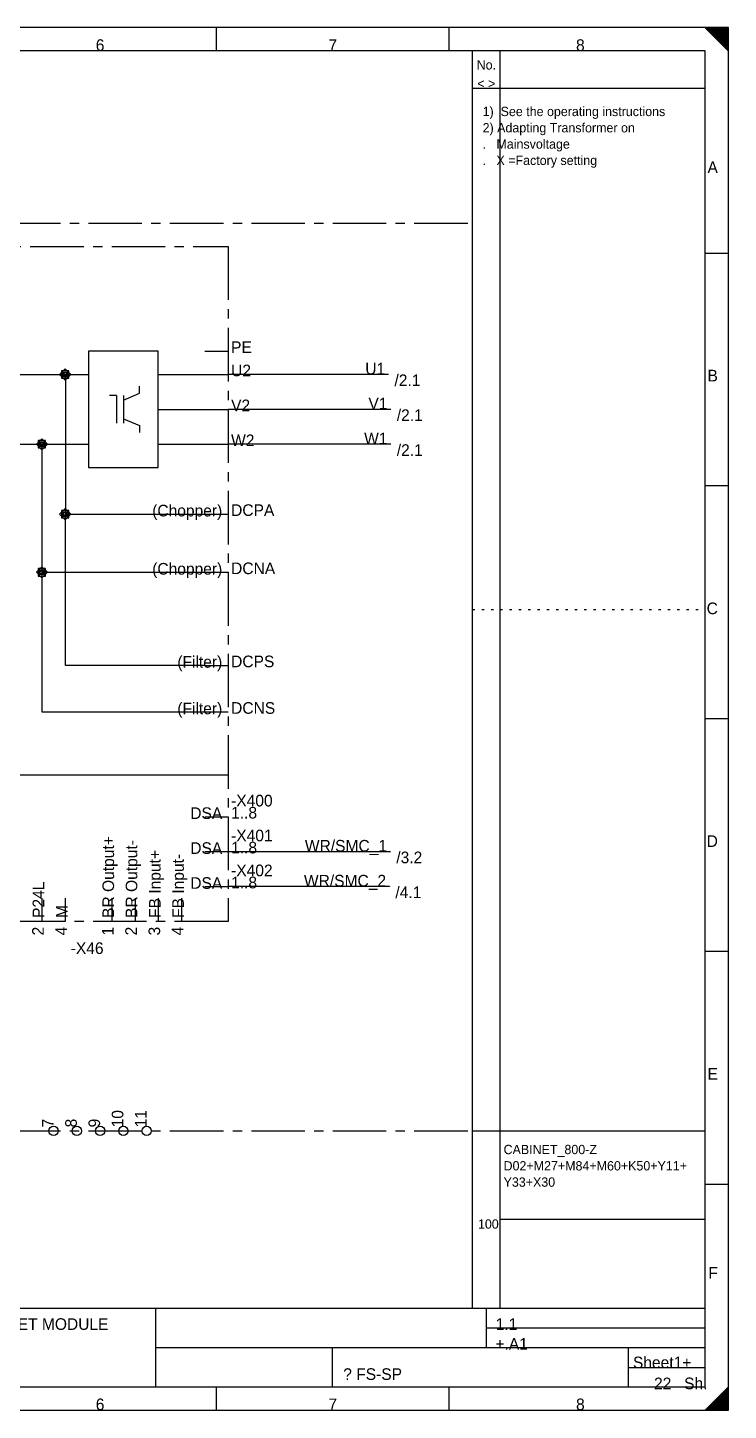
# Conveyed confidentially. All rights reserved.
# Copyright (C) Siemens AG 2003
# Model space of a CAD drawing. Extents: x 0 to 420, y 0 to 297.
# Drawn here: x 269.4 to 420, y 0 to 297 of the extents above; entities that cross this region are included whole.
import ezdxf
from ezdxf.enums import TextEntityAlignment as Align

# ---------------------------------------------------------------- set-up
doc = ezdxf.new("R2010")
doc.units = 0
doc.header["$MEASUREMENT"] = 0
for name, pattern in [('LTY1', [0]), ('LTY2', [2, 0.5, -1.5]), ('LTY6', [17.5, 11.5, -2, 2, -2])]:
    doc.linetypes.add(name, pattern=pattern)
for name, color, linetype in [('GRAFIK', 7, 'LTY1'), ('PEN1', 7, 'LTY1'), ('PEN2', 7, 'LTY1'), ('PEN4', 7, 'LTY1'), ('PEN5', 7, 'LTY1'), ('PEN6', 7, 'LTY1'), ('SF', 7, 'LTY1'), ('SYMBOL', 7, 'LTY1')]:
    doc.layers.add(name, color=color, linetype=linetype)
doc.styles.add('NORMSCHRIFT', font='normwin')

# ---------------------------------------------------------------- blocks, each defined once
blk = doc.blocks.new('CD_FORM_AUD3')
at = {"layer": 'PEN1', "linetype": 'LTY1'}
for p, q in [((420, 297), (0, 297)), ((420, 297), (415, 297)), ((415, 297), (420, 292)), ((415, 297), (420, 297)), ((415.05, 296.95), (420, 296.95)), ((415.1, 296.9), (420, 296.9)), ((415.15, 296.85), (420, 296.85)), ((415.2, 296.8), (420, 296.8)), ((415.25, 296.75), (420, 296.75)), ((415.3, 296.7), (420, 296.7)), ((415.35, 296.65), (420, 296.65)), ((415.4, 296.6), (420, 296.6)), ((415.45, 296.55), (420, 296.55)), ((415.5, 296.5), (420, 296.5)), ((415.55, 296.45), (420, 296.45)), ((415.6, 296.4), (420, 296.4)), ((415.65, 296.35), (420, 296.35)), ((415.7, 296.3), (420, 296.3)), ((415.75, 296.25), (420, 296.25)), ((415.8, 296.2), (420, 296.2)), ((415.85, 296.15), (420, 296.15)), ((415.9, 296.1), (420, 296.1)), ((415.95, 296.05), (420, 296.05)), ((416, 296), (420, 296)), ((416.05, 295.95), (420, 295.95)), ((416.1, 295.9), (420, 295.9)), ((416.15, 295.85), (420, 295.85)), ((416.2, 295.8), (420, 295.8)), ((416.25, 295.75), (420, 295.75)), ((416.3, 295.7), (420, 295.7)), ((416.35, 295.65), (420, 295.65)), ((416.4, 295.6), (420, 295.6)), ((416.45, 295.55), (420, 295.55)), ((416.5, 295.5), (420, 295.5)), ((416.55, 295.45), (420, 295.45)), ((416.6, 295.4), (420, 295.4)), ((416.65, 295.35), (420, 295.35)), ((416.7, 295.3), (420, 295.3)), ((416.75, 295.25), (420, 295.25)), ((416.8, 295.2), (420, 295.2)), ((416.85, 295.15), (420, 295.15)), ((416.9, 295.1), (420, 295.1)), ((416.95, 295.05), (420, 295.05)), ((417, 295), (420, 295)), ((417.05, 294.95), (420, 294.95)), ((417.1, 294.9), (420, 294.9)), ((417.15, 294.85), (420, 294.85)), ((417.2, 294.8), (420, 294.8)), ((417.25, 294.75), (420, 294.75)), ((417.3, 294.7), (420, 294.7)), ((417.35, 294.65), (420, 294.65)), ((417.4, 294.6), (420, 294.6)), ((417.45, 294.55), (420, 294.55)), ((417.5, 294.5), (420, 294.5)), ((417.55, 294.45), (420, 294.45)), ((417.6, 294.4), (420, 294.4)), ((417.65, 294.35), (420, 294.35)), ((417.7, 294.3), (420, 294.3)), ((417.75, 294.25), (420, 294.25)), ((417.8, 294.2), (420, 294.2)), ((417.85, 294.15), (420, 294.15)), ((417.9, 294.1), (420, 294.1)), ((420, 0), (420, 297)), ((420, 292), (420, 297)), ((417.95, 294.05), (420, 294.05)), ((418, 294), (420, 294)), ((418.05, 293.95), (420, 293.95)), ((418.1, 293.9), (420, 293.9)), ((418.15, 293.85), (420, 293.85)), ((418.2, 293.8), (420, 293.8)), ((418.25, 293.75), (420, 293.75)), ((418.3, 293.7), (420, 293.7)), ((418.35, 293.65), (420, 293.65)), ((418.4, 293.6), (420, 293.6)), ((418.45, 293.55), (420, 293.55)), ((418.5, 293.5), (420, 293.5)), ((418.55, 293.45), (420, 293.45)), ((418.6, 293.4), (420, 293.4)), ((418.65, 293.35), (420, 293.35)), ((418.7, 293.3), (420, 293.3)), ((418.75, 293.25), (420, 293.25)), ((418.8, 293.2), (420, 293.2)), ((418.85, 293.15), (420, 293.15)), ((418.9, 293.1), (420, 293.1)), ((418.95, 293.05), (420, 293.05)), ((419, 293), (420, 293)), ((419.05, 292.95), (420, 292.95)), ((419.1, 292.9), (420, 292.9)), ((419.15, 292.85), (420, 292.85)), ((419.2, 292.8), (420, 292.8)), ((419.25, 292.75), (420, 292.75)), ((419.3, 292.7), (420, 292.7)), ((419.35, 292.65), (420, 292.65)), ((419.4, 292.6), (420, 292.6)), ((419.45, 292.55), (420, 292.55)), ((419.5, 292.5), (420, 292.5)), ((419.55, 292.45), (420, 292.45)), ((419.6, 292.4), (420, 292.4)), ((419.65, 292.35), (420, 292.35)), ((419.7, 292.3), (420, 292.3)), ((419.75, 292.25), (420, 292.25)), ((419.8, 292.2), (420, 292.2)), ((419.85, 292.15), (420, 292.15)), ((419.9, 292.1), (420, 292.1)), ((419.95, 292.05), (420, 292.05)), ((420, 5), (415, 0)), ((418, 3), (420, 3)), ((418.05, 3.05), (420, 3.05)), ((418.1, 3.1), (420, 3.1)), ((418.15, 3.15), (420, 3.15)), ((418.2, 3.2), (420, 3.2)), ((418.25, 3.25), (420, 3.25)), ((418.3, 3.3), (420, 3.3)), ((418.35, 3.35), (420, 3.35)), ((418.4, 3.4), (420, 3.4)), ((418.45, 3.45), (420, 3.45)), ((418.5, 3.5), (420, 3.5)), ((418.55, 3.55), (420, 3.55)), ((418.6, 3.6), (420, 3.6)), ((418.65, 3.65), (420, 3.65)), ((418.7, 3.7), (420, 3.7)), ((418.75, 3.75), (420, 3.75)), ((418.8, 3.8), (420, 3.8)), ((418.85, 3.85), (420, 3.85)), ((418.9, 3.9), (420, 3.9)), ((418.95, 3.95), (420, 3.95)), ((419, 4), (420, 4)), ((419.05, 4.05), (420, 4.05)), ((419.1, 4.1), (420, 4.1)), ((419.15, 4.15), (420, 4.15)), ((419.2, 4.2), (420, 4.2)), ((419.25, 4.25), (420, 4.25)), ((419.3, 4.3), (420, 4.3)), ((419.35, 4.35), (420, 4.35)), ((419.4, 4.4), (420, 4.4)), ((419.45, 4.45), (420, 4.45)), ((419.5, 4.5), (420, 4.5)), ((419.55, 4.55), (420, 4.55)), ((419.6, 4.6), (420, 4.6)), ((419.65, 4.65), (420, 4.65)), ((419.7, 4.7), (420, 4.7)), ((419.75, 4.75), (420, 4.75)), ((419.8, 4.8), (420, 4.8)), ((419.85, 4.85), (420, 4.85)), ((419.9, 4.9), (420, 4.9)), ((419.95, 4.95), (420, 4.95)), ((420, 0), (420, 5)), ((0, 0), (420, 0)), ((415, 0), (420, 0)), ((415.05, 0.05), (420, 0.05)), ((415.1, 0.1), (420, 0.1)), ((415.15, 0.15), (420, 0.15)), ((415.2, 0.2), (420, 0.2)), ((415.25, 0.25), (420, 0.25)), ((415.3, 0.3), (420, 0.3)), ((415.35, 0.35), (420, 0.35)), ((415.4, 0.4), (420, 0.4)), ((415.45, 0.45), (420, 0.45)), ((415.5, 0.5), (420, 0.5)), ((415.55, 0.55), (420, 0.55)), ((415.6, 0.6), (420, 0.6)), ((415.65, 0.65), (420, 0.65)), ((415.7, 0.7), (420, 0.7)), ((415.75, 0.75), (420, 0.75)), ((415.8, 0.8), (420, 0.8)), ((415.85, 0.85), (420, 0.85)), ((415.9, 0.9), (420, 0.9)), ((415.95, 0.95), (420, 0.95)), ((416, 1), (420, 1)), ((416.05, 1.05), (420, 1.05)), ((416.1, 1.1), (420, 1.1)), ((416.15, 1.15), (420, 1.15)), ((416.2, 1.2), (420, 1.2)), ((416.25, 1.25), (420, 1.25)), ((416.3, 1.3), (420, 1.3)), ((416.35, 1.35), (420, 1.35)), ((416.4, 1.4), (420, 1.4)), ((416.45, 1.45), (420, 1.45)), ((416.5, 1.5), (420, 1.5)), ((416.55, 1.55), (420, 1.55)), ((416.6, 1.6), (420, 1.6)), ((416.65, 1.65), (420, 1.65)), ((416.7, 1.7), (420, 1.7)), ((416.75, 1.75), (420, 1.75)), ((416.8, 1.8), (420, 1.8)), ((416.85, 1.85), (420, 1.85)), ((416.9, 1.9), (420, 1.9)), ((416.95, 1.95), (420, 1.95)), ((417, 2), (420, 2)), ((417.05, 2.05), (420, 2.05)), ((417.1, 2.1), (420, 2.1)), ((417.15, 2.15), (420, 2.15)), ((417.2, 2.2), (420, 2.2)), ((417.25, 2.25), (420, 2.25)), ((417.3, 2.3), (420, 2.3)), ((417.35, 2.35), (420, 2.35)), ((417.4, 2.4), (420, 2.4)), ((417.45, 2.45), (420, 2.45)), ((417.5, 2.5), (420, 2.5)), ((417.55, 2.55), (420, 2.55)), ((417.6, 2.6), (420, 2.6)), ((417.65, 2.65), (420, 2.65)), ((417.7, 2.7), (420, 2.7)), ((417.75, 2.75), (420, 2.75)), ((417.8, 2.8), (420, 2.8)), ((417.85, 2.85), (420, 2.85)), ((417.9, 2.9), (420, 2.9)), ((417.95, 2.95), (420, 2.95))]:
    blk.add_line(p, q, dxfattribs=at)
at = {"layer": 'PEN5', "linetype": 'LTY1'}
for p, q in [((415, 292), (5, 292)), ((415, 5), (415, 292)), ((5, 21.9), (415, 21.9)), ((5, 5), (415, 5))]:
    blk.add_line(p, q, dxfattribs=at)
at = {"layer": 'PEN6', "linetype": 'LTY1'}
for p, q in [((310, 292), (310, 297)), ((360, 292), (360, 297)), ((420, 248.5), (415, 248.5)), ((420, 198.6), (415, 198.6)), ((420, 148.5), (415, 148.5)), ((420, 98.5), (415, 98.5)), ((420, 48.5), (415, 48.5)), ((296.9, 21.9), (296.9, 5)), ((367.95, 21.9), (367.95, 13.45)), ((367.95, 17.68), (415, 17.68)), ((296.9, 13.45), (415, 13.45)), ((334.95, 5), (334.95, 13.45)), ((398.5, 13.5), (398.5, 5)), ((398.43, 9.2), (415, 9.2)), ((310, 0), (310, 5)), ((360, 0), (360, 5))]:
    blk.add_line(p, q, dxfattribs=at)
at = {"layer": 'PEN2', "style": 'NORMSCHRIFT'}
for s, p in [('6', (285, 292)), ('7', (335, 292)), ('8', (388.2, 292)), ('6', (285, 0)), ('7', (335, 0)), ('8', (388.2, 0))]:
    blk.add_text(s, height=2.5, dxfattribs=at).set_placement(p, align=Align.CENTER)
for s, p in [('A', (417.75, 265.75)), ('B', (417.75, 221)), ('C', (417.75, 171)), ('D', (417.75, 121)), ('E', (417.75, 71)), ('F', (417.75, 28.25))]:
    blk.add_text(s, height=2.5, dxfattribs=at).set_placement(p, align=Align.RIGHT)
for s, p in [('Sheet', (399.5, 9)), ('Sh.', (410.5, 4.5))]:
    blk.add_text(s, height=2.5, dxfattribs=at).set_placement(p)
at = {"layer": 'PEN2', "style": 'NORMSCHRIFT', "flags": 8}
blk.add_attdef('CODE_178', (10.5, 198.25), '', height=2.5, rotation=90, dxfattribs=at)
for tag, p in [('CODE_520', (6.5, 17.25)), ('CODE_521', (21.25, 17.25)), ('CODE_522', (44.25, 17.25)), ('CODE_523', (57.5, 17.25)), ('CODE_170', (77.5, 17.25)), ('CODE_67', (106.75, 17.25)), ('CODE_66', (231.25, 17.25)), ('CODE_505', (299.25, 17.2)), ('CODE_1003', (370, 17.25)), ('CODE_1003', (398.15, 17.2)), ('CODE_524', (6.5, 13)), ('CODE_525', (21.25, 13)), ('CODE_526', (44.25, 13)), ('CODE_527', (57.5, 13)), ('CODE_171', (77.5, 13)), ('CODE_175', (106.75, 13)), ('CODE_65', (231.25, 13)), ('CODE_506', (299.25, 13.2)), ('CODE_1003', (369.95, 13)), ('CODE_528', (6.5, 9)), ('CODE_529', (21.25, 9)), ('CODE_530', (44.25, 9)), ('CODE_531', (57.5, 9)), ('CODE_172', (77.5, 9)), ('CODE_176', (106.75, 9)), ('CODE_166', (231.25, 9)), ('CODE_532', (297.75, 8.5)), ('CODE_534', (307.75, 8.5)), ('CODE_536', (321.75, 8.5)), ('CODE_68', (337.25, 6.5)), ('CODE_62', (408.25, 9)), ('CODE_70', (408.25, 9)), ('CODE_173', (77.5, 4.5)), ('CODE_73', (104.5, 4.5)), ('CODE_533', (297.75, 4.5)), ('CODE_535', (307.75, 4.5)), ('CODE_537', (321.75, 4.5))]:
    blk.add_attdef(tag, p, '', height=2.5, dxfattribs=at)
for tag, p in [('CODE_554', (362.8, 17.2)), ('CODE_507', (316, 6.5))]:
    blk.add_attdef(tag, text='', height=2.5, dxfattribs=at).set_placement(p, align=Align.CENTER)
for tag, p in [('CODE_1003', (396.75, 17.2)), ('CODE_1003', (396.75, 13)), ('CODE_512', (294.25, 6.7)), ('CODE_71', (407.75, 4.5))]:
    blk.add_attdef(tag, text='', height=2.5, dxfattribs=at).set_placement(p, align=Align.RIGHT)
at = {"layer": 'PEN4', "style": 'NORMSCHRIFT', "flags": 8}
for tag, p, height in [('CODE_400', (367.2, 278), 2), ('CODE_401', (367.2, 274.5), 2), ('CODE_402', (367.2, 271), 2), ('CODE_403', (367.2, 267.5), 2), ('CODE_404', (367.2, 264), 2), ('CODE_405', (367.2, 260.5), 2), ('CODE_406', (367.2, 257), 2), ('CODE_407', (367.2, 253.5), 2), ('CODE_408', (367.2, 250), 2), ('CODE_409', (367.2, 246.5), 2), ('CODE_410', (367.2, 243), 2), ('CODE_411', (367.2, 239.5), 2), ('CODE_412', (367.2, 236), 2), ('CODE_413', (367.2, 232.5), 2), ('CODE_414', (367.2, 229), 2), ('CODE_415', (367.2, 225.5), 2), ('CODE_416', (367.2, 222), 2), ('CODE_417', (367.2, 218.5), 2), ('CODE_418', (367.2, 215), 2), ('CODE_419', (367.2, 211.5), 2), ('CODE_420', (367.2, 208), 2), ('CODE_421', (367.2, 204.5), 2), ('CODE_422', (367.2, 201), 2), ('CODE_423', (367.2, 197.5), 2), ('CODE_424', (367.2, 194), 2), ('CODE_425', (367.2, 190.5), 2), ('CODE_426', (367.2, 187), 2), ('CODE_427', (367.2, 183.5), 2), ('CODE_428', (367.2, 180), 2), ('CODE_429', (367.2, 176.5), 2), ('CODE_430', (367.7, 165), 2), ('CODE_431', (367.7, 161.5), 2), ('CODE_432', (367.7, 158), 2), ('CODE_433', (367.7, 154.5), 2), ('CODE_434', (367.7, 151), 2), ('CODE_435', (367.7, 147.5), 2), ('CODE_436', (367.7, 144), 2), ('CODE_437', (367.7, 140.5), 2), ('CODE_438', (367.7, 137), 2), ('CODE_439', (367.7, 133.5), 2), ('CODE_440', (367.7, 130), 2), ('CODE_441', (367.7, 126.5), 2), ('CODE_442', (367.7, 123), 2), ('CODE_443', (367.7, 119.5), 2), ('CODE_444', (367.7, 116), 2), ('CODE_445', (367.7, 112.5), 2), ('CODE_446', (367.7, 109), 2), ('CODE_447', (367.7, 105.5), 2), ('CODE_448', (367.7, 102), 2), ('CODE_449', (367.7, 98.5), 2), ('CODE_450', (367.7, 95), 2), ('CODE_451', (367.7, 91.5), 2), ('CODE_452', (367.7, 88), 2), ('CODE_453', (367.7, 84.5), 2), ('CODE_454', (367.7, 81), 2), ('CODE_455', (367.7, 77.5), 2), ('CODE_456', (367.7, 74), 2), ('CODE_457', (367.7, 70.5), 2), ('CODE_458', (367.7, 67), 2), ('CODE_459', (367.7, 63.5), 2), ('CODE_460', (371.7, 55), 2), ('CODE_461', (371.7, 51.5), 2), ('CODE_462', (371.7, 48), 2), ('CODE_463', (371.7, 44.5), 2), ('CODE_464', (371.7, 41), 2), ('CODE_465', (371.7, 36.5), 2), ('CODE_466', (371.7, 33), 2), ('CODE_467', (371.7, 29.5), 2), ('CODE_468', (371.7, 26), 2), ('CODE_469', (371.7, 22.5), 2), ('CODE_76', (231.18, 5.2), 1.8), ('CODE_180', (262.68, 5.2), 1.8)]:
    blk.add_attdef(tag, p, '', height=height, dxfattribs=at)
for tag, p in [('CODE_189', (12, 43.67)), ('CODE_179', (8.5, 34.67)), ('CODE_2407', (15.5, 23.18)), ('CODE_64', (19, 23.68)), ('CODE_60', (19, 23.68)), ('CODE_63', (19, 23.68)), ('CODE_61', (19, 23.68)), ('CODE_57', (19, 23.68))]:
    blk.add_attdef(tag, p, '', height=1.8, rotation=90, dxfattribs=at)
for tag in ['CODE_190', 'CODE_372', 'CODE_373', 'CODE_39']:
    blk.add_attdef(tag, text='', height=2, dxfattribs=at).set_placement((364.4, 22.5), align=Align.RIGHT)
for tag, p in [('CODE_508', (206.5, 12)), ('CODE_509', (206.5, 9.5))]:
    blk.add_attdef(tag, text='', height=1.8, dxfattribs=at).set_placement(p, align=Align.CENTER)
blk = doc.blocks.new('FBAUD-RSP')
at = {"layer": 'PEN5', "linetype": 'LTY1'}
for p, q in [((360, 16.9), (360, 287)), ((360, 55), (410, 55))]:
    blk.add_line(p, q, dxfattribs=at)
at = {"layer": 'PEN6', "linetype": 'LTY1'}
for p, q in [((366, 16.9), (366, 287)), ((360, 279), (410, 279)), ((366, 36), (410, 36))]:
    blk.add_line(p, q, dxfattribs=at)
at = {"layer": 'PEN6', "linetype": 'LTY2'}
blk.add_line((360, 167), (410, 167), dxfattribs=at)
at = {"layer": 'PEN4', "style": 'NORMSCHRIFT'}
for s, p in [('No.', (363, 283)), ('< >', (363, 279))]:
    blk.add_text(s, height=2, dxfattribs=at).set_placement(p, align=Align.CENTER)
blk.add_text('100', height=2, dxfattribs=at).set_placement((361.2, 34))
blk = doc.blocks.new('FBAUD-MD')
at = {"layer": 'PEN1', "linetype": 'LTY6'}
for p, q in [((20, 255), (365, 255)), ((20, 60), (365, 60))]:
    blk.add_line(p, q, dxfattribs=at)
blk = doc.blocks.new('CD_BU_XD')
at = {"layer": 'PEN1', "linetype": 'LTY1'}
blk.add_line((-5, 0), (0, 0), dxfattribs=at)
at = {"layer": 'PEN2', "style": 'NORMSCHRIFT', "flags": 8}
for tag, p in [('CODE_1003', (0.65, 2.2)), ('CODE_21', (0.65, -0.4))]:
    blk.add_attdef(tag, p, '', height=2.5, dxfattribs=at)
blk.add_attdef('CODE_602', text='', height=2.5, dxfattribs=at).set_placement((-1.25, -0.5), align=Align.RIGHT)
blk = doc.blocks.new('CD_BU_XC')
at = {"layer": 'PEN1', "linetype": 'LTY1'}
blk.add_line((0, 5), (0, 0), dxfattribs=at)
at = {"layer": 'PEN2', "style": 'NORMSCHRIFT', "flags": 8}
blk.add_attdef('CODE_602', (0.5, 0.75), '', height=2.5, rotation=90, dxfattribs=at)
blk.add_attdef('CODE_1003', text='', height=2.5, dxfattribs=at).set_placement((-4.45, -4.4), align=Align.RIGHT)
blk.add_attdef('CODE_21', text='', height=2.5, rotation=90, dxfattribs=at).set_placement((0.4, -1.15), align=Align.RIGHT)
blk = doc.blocks.new('CD_POT_W1R')
at = {"layer": 'PEN2', "style": 'NORMSCHRIFT', "flags": 8}
blk.add_attdef('CODE_4', text='', height=2.5, dxfattribs=at).set_placement((-0.75, 0), align=Align.RIGHT)
blk.add_attdef('CODE_10', (1.25, -2.5), '', height=2.5, dxfattribs=at)
blk = doc.blocks.new('CD_X_4_N')
at = {"layer": 'PEN1', "linetype": 'LTY1'}
blk.add_circle((0, 0), 1, dxfattribs=at)
at = {"layer": 'PEN2', "style": 'NORMSCHRIFT', "flags": 8}
blk.add_attdef('CODE_21', (0, 0.75), '', height=2.5, rotation=90, dxfattribs=at)

msp = doc.modelspace()

# ---------------------------------------------------------------- linework, layer by layer
at = {"layer": 'PEN1', "linetype": 'LTY6'}
for p, q in [((95, 250), (312.5, 250)), ((312.5, 250), (312.5, 105)), ((312.5, 105), (95, 105))]:
    msp.add_line(p, q, dxfattribs=at)
at = {"layer": 'PEN1', "linetype": 'LTY1'}
for p, q in [((282.5, 227.5), (282.5, 202.5)), ((297.5, 227.5), (282.5, 227.5)), ((297.5, 202.5), (297.5, 227.5)), ((277.5, 223.7), (276.3, 222.5)), ((276.7, 223.3), (276.7, 221.7)), ((278.3, 223.3), (276.7, 223.3)), ((277, 223), (277.9, 223)), ((277, 222), (277, 223)), ((277.5, 222.9), (277, 222.5)), ((278.7, 222.5), (277.5, 223.7)), ((278, 222.5), (277.5, 222.9)), ((277.9, 223), (277.9, 222)), ((278.3, 221.7), (278.3, 223.3)), ((235, 222.5), (282.5, 222.5)), ((276.3, 222.5), (277.5, 221.3)), ((276.7, 221.7), (278.3, 221.7)), ((277, 222.5), (277.5, 222.1)), ((277.9, 222), (277, 222)), ((277.5, 221.3), (278.7, 222.5)), ((277.5, 222.1), (278, 222.5)), ((277.5, 222.5), (277.5, 221.5)), ((277.6, 222.5), (277.6, 192.5)), ((293.5, 218.5), (293.5, 220)), ((297.5, 222.5), (307.5, 222.5)), ((347, 222.5), (312.5, 222.5)), ((288.5, 218), (287, 218)), ((288.5, 218), (288.5, 212)), ((290, 217), (293.5, 218.5)), ((290, 218), (290, 212)), ((297.5, 215), (307.5, 215)), ((347.5, 215), (312.5, 215)), ((290, 213), (293.5, 211.5)), ((293.5, 211.5), (293.5, 210)), ((272.5, 208.7), (271.3, 207.5)), ((271.7, 208.3), (271.7, 206.7)), ((273.3, 208.3), (271.7, 208.3)), ((272, 208), (272.9, 208)), ((272, 207), (272, 208)), ((273.7, 207.5), (272.5, 208.7)), ((272.9, 208), (272.9, 207)), ((273.3, 206.7), (273.3, 208.3)), ((235, 207.5), (282.5, 207.5)), ((271.3, 207.5), (272.5, 206.3)), ((271.7, 206.7), (273.3, 206.7)), ((272.5, 207.9), (272, 207.5)), ((272, 207.5), (272.5, 207.1)), ((272.9, 207), (272, 207)), ((273, 207.5), (272.5, 207.9)), ((272.5, 207.5), (272.5, 180)), ((272.5, 206.3), (273.7, 207.5)), ((272.5, 207.1), (273, 207.5)), ((272.5, 207.5), (272.5, 206.5)), ((297.5, 207.5), (307.5, 207.5)), ((347.5, 207.5), (312.5, 207.5)), ((282.5, 202.5), (297.5, 202.5)), ((277.5, 193.7), (276.3, 192.5)), ((276.7, 193.3), (276.7, 191.7)), ((278.3, 193.3), (276.7, 193.3)), ((278.7, 192.5), (277.5, 193.7)), ((278.3, 191.7), (278.3, 193.3)), ((276.3, 192.5), (277.5, 191.3)), ((276.7, 191.7), (278.3, 191.7)), ((277, 193), (277.9, 193)), ((277, 192), (277, 193)), ((277.5, 192.9), (277, 192.5)), ((277, 192.5), (277.5, 192.1)), ((277.9, 192), (277, 192)), ((278, 192.5), (277.5, 192.9)), ((277.5, 191.3), (278.7, 192.5)), ((277.5, 192.1), (278, 192.5)), ((277.5, 192.5), (277.5, 191.5)), ((277.6, 192.5), (307.5, 192.5)), ((277.6, 160), (277.6, 192.5)), ((277.9, 193), (277.9, 192)), ((272.5, 181.2), (271.3, 180)), ((273.7, 180), (272.5, 181.2)), ((271.3, 180), (272.5, 178.8)), ((271.7, 180.8), (271.7, 179.2)), ((273.3, 180.8), (271.7, 180.8)), ((271.7, 179.2), (273.3, 179.2)), ((272, 180.5), (272.9, 180.5)), ((272, 179.5), (272, 180.5)), ((272.5, 180.4), (272, 180)), ((272, 180), (272.5, 179.6)), ((272.9, 179.5), (272, 179.5)), ((273, 180), (272.5, 180.4)), ((272.5, 180), (307.5, 180)), ((272.5, 180), (272.5, 150)), ((272.5, 178.8), (273.7, 180)), ((272.5, 179.6), (273, 180)), ((272.5, 180), (272.5, 179)), ((272.9, 180.5), (272.9, 179.5)), ((273.3, 179.2), (273.3, 180.8)), ((307.5, 160), (277.6, 160)), ((272.5, 150), (307.5, 150)), ((128, 136.5), (312.5, 136.5)), ((312.5, 120), (347.4, 120)), ((347.2, 112.5), (312.5, 112.5)), ((347.2, 112.6), (347.2, 112.5))]:
    msp.add_line(p, q, dxfattribs=at)

# ---------------------------------------------------------------- block references
at = {"layer": 'GRAFIK'}
for name, p in [('FBAUD-RSP', (5, 5)), ('FBAUD-MD', (0, 0))]:
    msp.add_blockref(name, p, dxfattribs=at)
at = {"layer": 'SF'}
ref = msp.add_blockref('CD_FORM_AUD3', (0, 0), dxfattribs=at)
ref.add_attrib('CODE_66', 'SINAMICS S120 CABINET MODULE', (231.25, 17.25), dxfattribs={"layer": 'PEN2', "height": 2.5, "style": 'NORMSCHRIFT', "flags": 8})
ref.add_attrib('CODE_71', '22', dxfattribs={"layer": 'PEN2', "height": 2.5, "style": 'NORMSCHRIFT', "flags": 8}).set_placement((407.75, 4.5), align=Align.RIGHT)
ref.add_attrib('CODE_68', '? FS-SP ', (337.25, 6.5), dxfattribs={"layer": 'PEN2', "height": 2.5, "style": 'NORMSCHRIFT', "flags": 8})
ref.add_attrib('CODE_1003', '1.1', (370, 17.25), dxfattribs={"layer": 'PEN2', "height": 2.5, "style": 'NORMSCHRIFT', "flags": 8})
ref.add_attrib('CODE_1003', '+.A1', (369.95, 13), dxfattribs={"layer": 'PEN2', "height": 2.5, "style": 'NORMSCHRIFT', "flags": 8})
ref.add_attrib('CODE_400', '1)  See the operating instructions', (367.2, 278), dxfattribs={"layer": 'PEN4', "height": 2, "style": 'NORMSCHRIFT', "flags": 8})
ref.add_attrib('CODE_401', '2) Adapting Transformer on', (367.2, 274.5), dxfattribs={"layer": 'PEN4', "height": 2, "style": 'NORMSCHRIFT', "flags": 8})
ref.add_attrib('CODE_402', '.   Mainsvoltage', (367.2, 271), dxfattribs={"layer": 'PEN4', "height": 2, "style": 'NORMSCHRIFT', "flags": 8})
ref.add_attrib('CODE_403', '.   X =Factory setting', (367.2, 267.5), dxfattribs={"layer": 'PEN4', "height": 2, "style": 'NORMSCHRIFT', "flags": 8})
ref.add_attrib('CODE_460', 'CABINET_800-Z', (371.7, 55), dxfattribs={"layer": 'PEN4', "height": 2, "style": 'NORMSCHRIFT', "flags": 8})
ref.add_attrib('CODE_461', 'D02+M27+M84+M60+K50+Y11+', (371.7, 51.5), dxfattribs={"layer": 'PEN4', "height": 2, "style": 'NORMSCHRIFT', "flags": 8})
ref.add_attrib('CODE_462', 'Y33+X30', (371.7, 48), dxfattribs={"layer": 'PEN4', "height": 2, "style": 'NORMSCHRIFT', "flags": 8})
at = {"layer": 'SYMBOL'}
for name, p, values in [('CD_BU_XD', (312.5, 227.5), {'CODE_21': 'PE'}), ('CD_BU_XD', (312.5, 222.5), {'CODE_21': 'U2'}), ('CD_POT_W1R', (347, 222.5), {'CODE_4': 'U1', 'CODE_10': '/2.1'}), ('CD_BU_XD', (312.5, 215), {'CODE_21': 'V2'}), ('CD_POT_W1R', (347.5, 215), {'CODE_4': 'V1', 'CODE_10': '/2.1'}), ('CD_BU_XD', (312.5, 207.5), {'CODE_21': 'W2'}), ('CD_POT_W1R', (347.5, 207.5), {'CODE_4': 'W1', 'CODE_10': '/2.1'}), ('CD_BU_XD', (312.5, 192.5), {'CODE_21': 'DCPA', 'CODE_602': '(Chopper)'}), ('CD_BU_XD', (312.5, 180), {'CODE_21': 'DCNA', 'CODE_602': '(Chopper)'}), ('CD_BU_XD', (312.5, 160), {'CODE_21': 'DCPS', 'CODE_602': '(Filter)'}), ('CD_BU_XD', (312.5, 150), {'CODE_21': 'DCNS', 'CODE_602': '(Filter)'}), ('CD_BU_XC', (292.5, 105), {'CODE_21': '2', 'CODE_602': 'BR Output-'}), ('CD_POT_W1R', (347.4, 120), {'CODE_4': 'WR/SMC_1', 'CODE_10': '/3.2'}), ('CD_BU_XC', (297.5, 105), {'CODE_21': '3', 'CODE_602': 'FB Input+'}), ('CD_BU_XC', (302.5, 105), {'CODE_21': '4', 'CODE_602': 'FB Input-'}), ('CD_BU_XC', (272.5, 105), {'CODE_21': '2', 'CODE_602': 'P24L'}), ('CD_POT_W1R', (347.2, 112.5), {'CODE_4': 'WR/SMC_2', 'CODE_10': '/4.1'}), ('CD_BU_XC', (277.5, 105), {'CODE_21': '4', 'CODE_602': 'M'}), ('CD_X_4_N', (275, 60), {'CODE_21': '7'}), ('CD_X_4_N', (280, 60), {'CODE_21': '8'}), ('CD_X_4_N', (285, 60), {'CODE_21': '9'}), ('CD_X_4_N', (290, 60), {'CODE_21': '10'}), ('CD_X_4_N', (295, 60), {'CODE_21': '11'})]:
    msp.add_blockref(name, p, dxfattribs=at).add_auto_attribs(values)
ref = msp.add_blockref('CD_BU_XD', (312.5, 127.5), dxfattribs=at)
ref.add_attrib('CODE_21', '1..8', (313.15, 127.1), dxfattribs={"layer": 'PEN2', "height": 2.5, "style": 'NORMSCHRIFT', "flags": 8})
ref.add_attrib('CODE_602', 'DSA', dxfattribs={"layer": 'PEN2', "height": 2.5, "style": 'NORMSCHRIFT', "flags": 8}).set_placement((311.25, 127), align=Align.RIGHT)
ref.add_attrib('CODE_1003', '-X400', (313.15, 129.7), dxfattribs={"layer": 'PEN2', "height": 2.5, "style": 'NORMSCHRIFT', "flags": 8})
ref = msp.add_blockref('CD_BU_XC', (287.5, 105), dxfattribs=at)
ref.add_attrib('CODE_21', '1', dxfattribs={"layer": 'PEN2', "height": 2.5, "rotation": 90, "style": 'NORMSCHRIFT', "flags": 8}).set_placement((287.9, 103.85), align=Align.RIGHT)
ref.add_attrib('CODE_602', 'BR Output+', (288, 105.75), dxfattribs={"layer": 'PEN2', "height": 2.5, "rotation": 90, "style": 'NORMSCHRIFT', "flags": 8})
ref.add_attrib('CODE_1003', '-X46', dxfattribs={"layer": 'PEN2', "height": 2.5, "style": 'NORMSCHRIFT', "flags": 8}).set_placement((285.75, 98), align=Align.RIGHT)
ref = msp.add_blockref('CD_BU_XD', (312.5, 120), dxfattribs=at)
ref.add_attrib('CODE_21', '1..8', (313.15, 119.6), dxfattribs={"layer": 'PEN2', "height": 2.5, "style": 'NORMSCHRIFT', "flags": 8})
ref.add_attrib('CODE_602', 'DSA', dxfattribs={"layer": 'PEN2', "height": 2.5, "style": 'NORMSCHRIFT', "flags": 8}).set_placement((311.25, 119.5), align=Align.RIGHT)
ref.add_attrib('CODE_1003', '-X401', (313.15, 122.2), dxfattribs={"layer": 'PEN2', "height": 2.5, "style": 'NORMSCHRIFT', "flags": 8})
ref = msp.add_blockref('CD_BU_XD', (312.5, 112.5), dxfattribs=at)
ref.add_attrib('CODE_21', '1..8', (313.15, 112.1), dxfattribs={"layer": 'PEN2', "height": 2.5, "style": 'NORMSCHRIFT', "flags": 8})
ref.add_attrib('CODE_602', 'DSA', dxfattribs={"layer": 'PEN2', "height": 2.5, "style": 'NORMSCHRIFT', "flags": 8}).set_placement((311.25, 112), align=Align.RIGHT)
ref.add_attrib('CODE_1003', '-X402', (313.15, 114.7), dxfattribs={"layer": 'PEN2', "height": 2.5, "style": 'NORMSCHRIFT', "flags": 8})

# ---------------------------------------------------------------- texts
at = {"layer": 'PEN2', "style": 'NORMSCHRIFT'}
msp.add_text('1+', height=2.5, dxfattribs=at).set_placement((408.25, 9))

doc.saveas('drawing.dxf')
